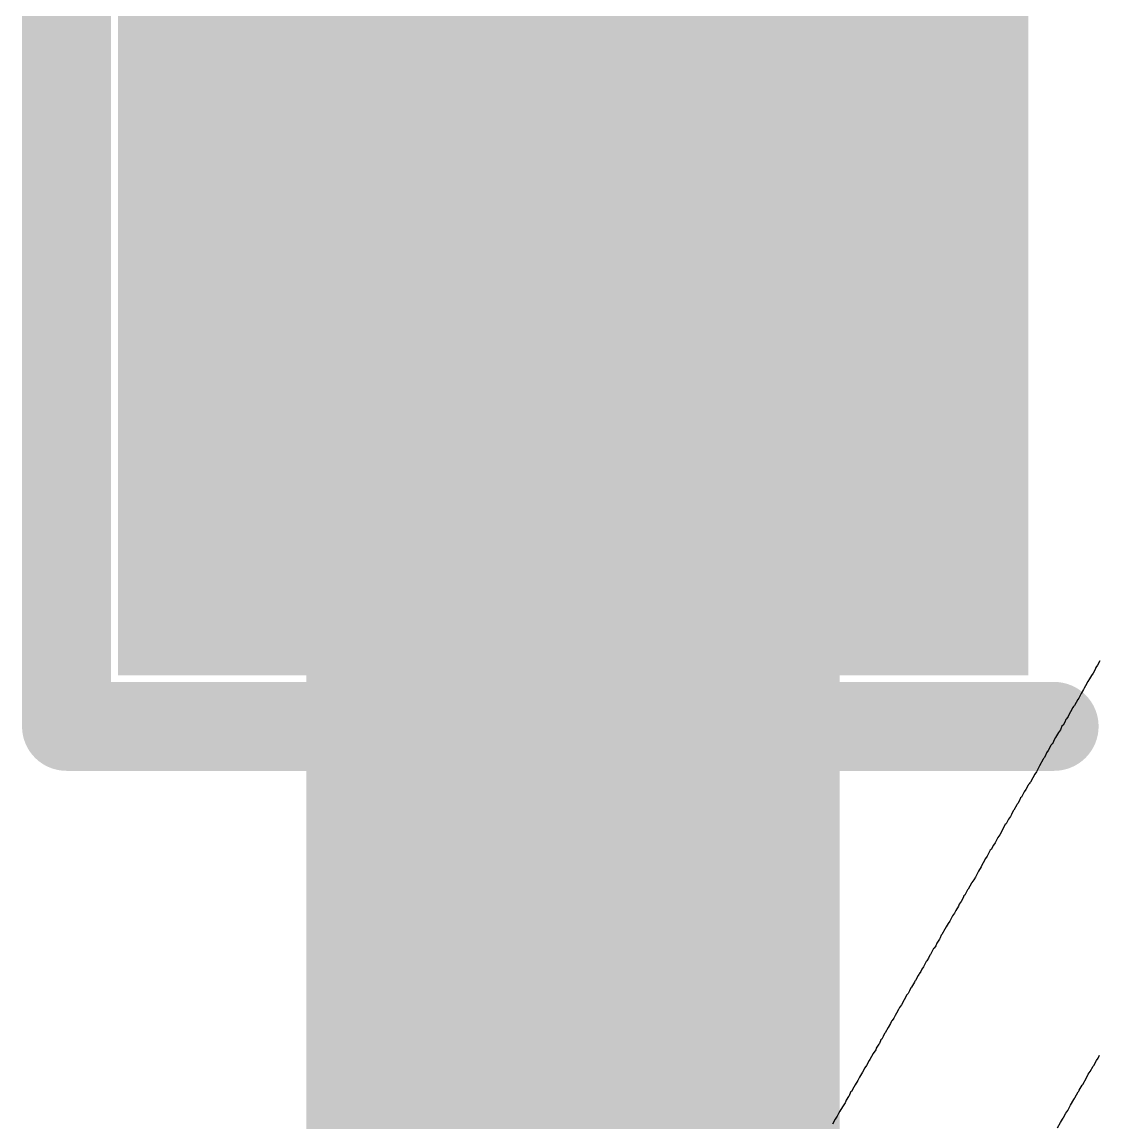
# Model space of a CAD drawing. Header units: inches. Extents: x -2 to 5376, y -4 to 5426.
# Drawn here: x 54.633 to 57.71, y 22.681 to 25.827 of the extents above; entities that cross this region are included whole.
import ezdxf

# ---------------------------------------------------------------- set-up
doc = ezdxf.new("R2010")
doc.units = ezdxf.units.IN
for name, color, linetype in [('Bottom Overlay', 54, 'Continuous'), ('Top Layer', 1, 'Continuous'), ('Top Overlay', 2, 'Continuous'), ('Top Paste', 8, 'Continuous'), ('Top Solder', 216, 'Continuous')]:
    doc.layers.add(name, color=color, linetype=linetype)

# ---------------------------------------------------------------- blocks, each defined once
blk = doc.blocks.new('R___2030_41')
at = {"layer": 'Top Layer'}
blk.add_hatch(color=1, dxfattribs=at).paths.add_polyline_path([(-4.25, -3.9), (-4.25, 3.9), (-1.75, 3.9), (-1.75, -3.9)])
at = {"layer": 'Top Paste'}
blk.add_hatch(color=8, dxfattribs=at).paths.add_polyline_path([(-4.25, -3.9), (-4.25, 3.9), (-1.75, 3.9), (-1.75, -3.9)])
at = {"layer": 'Top Solder'}
blk.add_hatch(color=216, dxfattribs=at).paths.add_polyline_path([(-4.3008, -3.9508), (-4.3008, 3.9508), (-1.6992, 3.9508), (-1.6992, -3.9508)])
at = {"layer": 'Top Overlay'}
for points in [[(-4.4476, -4.0968, 0.254, 0.254, 0), (-4.4476, 4.0968, 0.254, 0.254, 0)], [(-4.4476, -4.0968, 0.254, 0.254, 0), (-1.6256, -4.0968, 0.254, 0.254, 0)]]:
    blk.add_lwpolyline(points, format="xyseb", dxfattribs=at)
for points in [[(-4.5111, -4.0968, 0.127, 0.127, 1), (-4.3841, -4.0968, 0.127, 0.127, 1)], [(-4.5111, -4.0968, 0.127, 0.127, 1), (-4.3841, -4.0968, 0.127, 0.127, 1)], [(-1.6891, -4.0968, 0.127, 0.127, 1), (-1.5621, -4.0968, 0.127, 0.127, 1)]]:
    blk.add_lwpolyline(points, format="xyseb", close=True, dxfattribs=at)

msp = doc.modelspace()

# ---------------------------------------------------------------- linework, layer by layer
at = {"layer": 'Bottom Overlay'}
for p, q in [((57.712, 24.0015), (57.7053, 23.9891)), ((57.6985, 23.9767), (57.6929, 23.9666)), ((57.7008, 23.9824), (57.6985, 23.9767)), ((57.7053, 23.9891), (57.7008, 23.9824)), ((57.6783, 23.943), (57.6715, 23.9306)), ((57.6828, 23.9498), (57.6783, 23.943)), ((57.6884, 23.9599), (57.6828, 23.9498)), ((57.6929, 23.9666), (57.6884, 23.9599)), ((57.6586, 23.9087), (57.6519, 23.8952)), ((57.6659, 23.9194), (57.6586, 23.9087)), ((57.6671, 23.9239), (57.6659, 23.9194)), ((57.6715, 23.9306), (57.6671, 23.9239)), ((57.6401, 23.8744), (57.6367, 23.871)), ((57.6491, 23.8913), (57.6401, 23.8744)), ((57.6519, 23.8952), (57.6491, 23.8913)), ((57.6243, 23.8497), (57.6215, 23.8424)), ((57.6288, 23.8564), (57.6243, 23.8497)), ((57.6356, 23.8688), (57.6288, 23.8564)), ((57.6367, 23.871), (57.6356, 23.8688)), ((57.6041, 23.8148), (57.6007, 23.807)), ((57.6075, 23.8182), (57.6041, 23.8148)), ((57.6119, 23.8261), (57.6075, 23.8182)), ((57.6153, 23.8339), (57.6119, 23.8261)), ((57.617, 23.8356), (57.6153, 23.8339)), ((57.6215, 23.8424), (57.617, 23.8356)), ((57.5861, 23.7822), (57.5805, 23.7743)), ((57.594, 23.7968), (57.5861, 23.7822)), ((57.5996, 23.8047), (57.594, 23.7968)), ((57.6007, 23.807), (57.5996, 23.8047)), ((57.5726, 23.7597), (57.5647, 23.7451)), ((57.5737, 23.762), (57.5726, 23.7597)), ((57.576, 23.7642), (57.5737, 23.762)), ((57.5788, 23.7682), (57.576, 23.7642)), ((57.5805, 23.7743), (57.5788, 23.7682)), ((57.5501, 23.7204), (57.54, 23.7013)), ((57.5512, 23.7226), (57.5501, 23.7204)), ((57.5529, 23.7243), (57.5512, 23.7226)), ((57.5574, 23.731), (57.5529, 23.7243)), ((57.5602, 23.7384), (57.5574, 23.731)), ((57.5647, 23.7451), (57.5602, 23.7384)), ((57.54, 23.7013), (57.531, 23.6844)), ((57.5141, 23.6551), (57.5119, 23.6529)), ((57.5209, 23.6675), (57.5141, 23.6551)), ((57.5265, 23.6776), (57.5209, 23.6675)), ((57.531, 23.6844), (57.5265, 23.6776)), ((57.4961, 23.627), (57.4883, 23.6124)), ((57.5006, 23.6338), (57.4961, 23.627)), ((57.5074, 23.6462), (57.5006, 23.6338)), ((57.5085, 23.6484), (57.5074, 23.6462)), ((57.5107, 23.6507), (57.5085, 23.6484)), ((57.5119, 23.6529), (57.5107, 23.6507)), ((57.4759, 23.5922), (57.4748, 23.5899)), ((57.4781, 23.5944), (57.4759, 23.5922)), ((57.4826, 23.6023), (57.4781, 23.5944)), ((57.486, 23.6102), (57.4826, 23.6023)), ((57.4883, 23.6124), (57.486, 23.6102)), ((57.4601, 23.5629), (57.4568, 23.5573)), ((57.4646, 23.5731), (57.4601, 23.5629)), ((57.4669, 23.5753), (57.4646, 23.5731)), ((57.4748, 23.5899), (57.4669, 23.5753)), ((57.4422, 23.5337), (57.4264, 23.5045)), ((57.4444, 23.536), (57.4422, 23.5337)), ((57.4489, 23.5438), (57.4444, 23.536)), ((57.4512, 23.5494), (57.4489, 23.5438)), ((57.4568, 23.5573), (57.4512, 23.5494)), ((57.4264, 23.5045), (57.4208, 23.4966)), ((57.4084, 23.4752), (57.4017, 23.4629)), ((57.4129, 23.482), (57.4084, 23.4752)), ((57.4208, 23.4966), (57.4129, 23.482)), ((57.3859, 23.437), (57.3792, 23.4246)), ((57.3904, 23.4437), (57.3859, 23.437)), ((57.3994, 23.4606), (57.3904, 23.4437)), ((57.4017, 23.4629), (57.3994, 23.4606)), ((57.3736, 23.4134), (57.3657, 23.401)), ((57.3747, 23.4179), (57.3736, 23.4134)), ((57.3792, 23.4246), (57.3747, 23.4179)), ((57.3522, 23.3763), (57.3466, 23.3684)), ((57.3567, 23.3841), (57.3522, 23.3763)), ((57.3657, 23.401), (57.3567, 23.3841)), ((57.3342, 23.347), (57.3263, 23.3324)), ((57.3365, 23.3493), (57.3342, 23.347)), ((57.3454, 23.3662), (57.3365, 23.3493)), ((57.3466, 23.3684), (57.3454, 23.3662)), ((57.3162, 23.3144), (57.3106, 23.3066)), ((57.3218, 23.3246), (57.3162, 23.3144)), ((57.3241, 23.3302), (57.3218, 23.3246)), ((57.3263, 23.3324), (57.3241, 23.3302)), ((57.2971, 23.2807), (57.2915, 23.2728)), ((57.2982, 23.2829), (57.2971, 23.2807)), ((57.3005, 23.2886), (57.2982, 23.2829)), ((57.3083, 23.3009), (57.3005, 23.2886)), ((57.3106, 23.3066), (57.3083, 23.3009)), ((57.2791, 23.2515), (57.2735, 23.2413)), ((57.2836, 23.2582), (57.2791, 23.2515)), ((57.2915, 23.2728), (57.2836, 23.2582)), ((57.2589, 23.2177), (57.2561, 23.2104)), ((57.2611, 23.22), (57.2589, 23.2177)), ((57.269, 23.2346), (57.2611, 23.22)), ((57.2735, 23.2413), (57.269, 23.2346)), ((57.2437, 23.1879), (57.2392, 23.1812)), ((57.2465, 23.1952), (57.2437, 23.1879)), ((57.2544, 23.2065), (57.2465, 23.1952)), ((57.2561, 23.2104), (57.2544, 23.2065)), ((57.2229, 23.1525), (57.2184, 23.1446)), ((57.2263, 23.1604), (57.2229, 23.1525)), ((57.2285, 23.1626), (57.2263, 23.1604)), ((57.2375, 23.1795), (57.2285, 23.1626)), ((57.2392, 23.1812), (57.2375, 23.1795)), ((57.2038, 23.121), (57.201, 23.1137)), ((57.2083, 23.1278), (57.2038, 23.121)), ((57.2161, 23.1424), (57.2083, 23.1278)), ((57.2184, 23.1446), (57.2161, 23.1424)), ((57.1858, 23.0884), (57.1835, 23.0862)), ((57.1936, 23.103), (57.1858, 23.0884)), ((57.1948, 23.1053), (57.1936, 23.103)), ((57.1965, 23.107), (57.1948, 23.1053)), ((57.201, 23.1137), (57.1965, 23.107)), ((57.1689, 23.0592), (57.1644, 23.0513)), ((57.1723, 23.067), (57.1689, 23.0592)), ((57.1745, 23.0693), (57.1723, 23.067)), ((57.1824, 23.0839), (57.1745, 23.0693)), ((57.1835, 23.0862), (57.1824, 23.0839)), ((57.161, 23.0479), (57.1453, 23.0187)), ((57.1644, 23.0513), (57.161, 23.0479)), ((57.1318, 22.9951), (57.1273, 22.9883)), ((57.1374, 23.0052), (57.1318, 22.9951)), ((57.1397, 23.0108), (57.1374, 23.0052)), ((57.1453, 23.0187), (57.1397, 23.0108)), ((57.1144, 22.9653), (57.1076, 22.954)), ((57.1172, 22.9726), (57.1144, 22.9653)), ((57.1189, 22.9743), (57.1172, 22.9726)), ((57.1239, 22.9805), (57.1189, 22.9743)), ((57.125, 22.9827), (57.1239, 22.9805)), ((57.1273, 22.9883), (57.125, 22.9827)), ((57.0969, 22.9366), (57.0936, 22.9287)), ((57.0992, 22.9389), (57.0969, 22.9366)), ((57.1076, 22.954), (57.0992, 22.9389)), ((57.0812, 22.9062), (57.0733, 22.895)), ((57.0823, 22.9085), (57.0812, 22.9062)), ((57.0868, 22.9186), (57.0823, 22.9085)), ((57.0891, 22.9209), (57.0868, 22.9186)), ((57.0936, 22.9287), (57.0891, 22.9209)), ((57.0649, 22.8798), (57.0553, 22.8624)), ((57.0722, 22.8905), (57.0649, 22.8798)), ((57.0733, 22.895), (57.0722, 22.8905)), ((57.7075, 22.8669), (57.7109, 22.8748)), ((57.0407, 22.8388), (57.034, 22.8264)), ((57.0452, 22.8455), (57.0407, 22.8388)), ((57.0531, 22.8601), (57.0452, 22.8455)), ((57.0553, 22.8624), (57.0531, 22.8601)), ((57.685, 22.8287), (57.6929, 22.8433)), ((57.6929, 22.8433), (57.6952, 22.8455)), ((57.6952, 22.8455), (57.703, 22.8601)), ((57.703, 22.8601), (57.7075, 22.8669)), ((57.0216, 22.805), (57.0205, 22.8028)), ((57.0261, 22.8118), (57.0216, 22.805)), ((57.034, 22.8264), (57.0261, 22.8118)), ((57.6637, 22.7915), (57.6738, 22.8107)), ((57.6738, 22.8107), (57.6794, 22.8208)), ((57.6794, 22.8208), (57.685, 22.8287)), ((57.0092, 22.7837), (57.0025, 22.7713)), ((57.0137, 22.7904), (57.0092, 22.7837)), ((57.0205, 22.8028), (57.0137, 22.7904)), ((57.6524, 22.7724), (57.6536, 22.7747)), ((57.6536, 22.7747), (57.6614, 22.7893)), ((57.6614, 22.7893), (57.6637, 22.7915)), ((56.9879, 22.7466), (56.9856, 22.7409)), ((56.9946, 22.7567), (56.9879, 22.7466)), ((56.9957, 22.7589), (56.9946, 22.7567)), ((57.0002, 22.7691), (56.9957, 22.7589)), ((57.0025, 22.7713), (57.0002, 22.7691)), ((57.6288, 22.732), (57.6378, 22.7488)), ((57.6378, 22.7488), (57.6401, 22.7511)), ((57.6401, 22.7511), (57.6412, 22.7533)), ((57.6412, 22.7533), (57.6502, 22.7702)), ((57.6502, 22.7702), (57.6524, 22.7724)), ((56.9699, 22.7151), (56.9654, 22.7083)), ((56.9766, 22.7275), (56.9699, 22.7151)), ((56.9845, 22.7387), (56.9766, 22.7275)), ((56.9856, 22.7409), (56.9845, 22.7387)), ((57.6153, 22.7095), (57.6209, 22.7173)), ((57.6209, 22.7173), (57.6288, 22.732)), ((56.9564, 22.6926), (56.9485, 22.678)), ((56.962, 22.7005), (56.9564, 22.6926)), ((56.9631, 22.7027), (56.962, 22.7005)), ((56.9654, 22.7083), (56.9631, 22.7027)), ((57.5917, 22.6679), (57.5996, 22.6825)), ((57.5996, 22.6825), (57.6052, 22.6926)), ((57.6052, 22.6926), (57.6075, 22.6948)), ((57.6075, 22.6948), (57.6086, 22.6971)), ((57.6086, 22.6971), (57.6153, 22.7095))]:
    msp.add_line(p, q, dxfattribs=at)
at = {"layer": 'Top Layer'}
msp.add_lwpolyline([(56.2074, 18.4564, 1.524, 1.524, 0), (56.2074, 27.9112, 1.524, 1.524, 0)], format="xyseb", dxfattribs=at)

# ---------------------------------------------------------------- block references
msp.add_blockref('R___2030_41', (59.2074, 27.9112))

doc.saveas('drawing.dxf')
